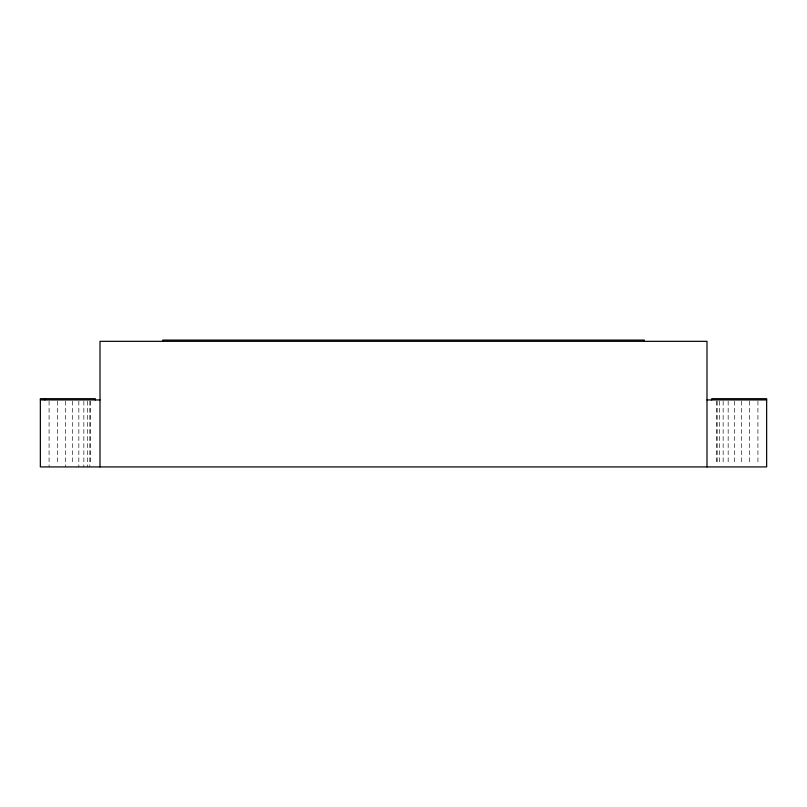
<?xml version="1.0" encoding="UTF-8"?>
<svg xmlns="http://www.w3.org/2000/svg" width="807" height="807" viewBox="0 0 807 807"><rect width="100%" height="100%" fill="white"/><g stroke="black" fill="none" stroke-linecap="round" stroke-linejoin="round"><path stroke-width="0.61" stroke-dasharray="4.04 3.03" d="M757.924 401.17L757.924 464.439M749.471 401.17L749.471 464.439M741.532 401.17L741.532 464.439M734.36 401.17L734.36 464.439M728.166 401.17L728.166 464.439M723.143 401.17L723.143 464.439M719.441 401.17L719.441 464.439M717.181 401.17L717.181 464.439M716.414 401.17L716.414 464.439M90.586 401.18L90.586 464.439M89.819 401.18L89.819 466.92M87.559 401.18L87.559 466.92M83.857 401.18L83.857 466.92M78.834 401.18L78.834 466.92M72.64 401.18L72.64 464.439M65.468 401.18L65.468 466.92M57.529 401.18L57.529 464.439M49.076 401.18L49.076 466.92"/><path stroke-width="1.21" d="M40.35 399.939L100.007 399.939M706.993 399.939L766.65 399.939M711.703 399.939L711.703 398.688L766.65 398.688L766.65 466.92L40.35 466.92L40.35 398.688L95.297 398.688L95.297 399.939M706.993 466.92L706.993 341.331L100.007 341.331L100.007 466.92M644.208 341.331L644.208 340.08L162.792 340.08L162.792 341.331M44.849 398.688L44.849 399.939"/></g></svg>
